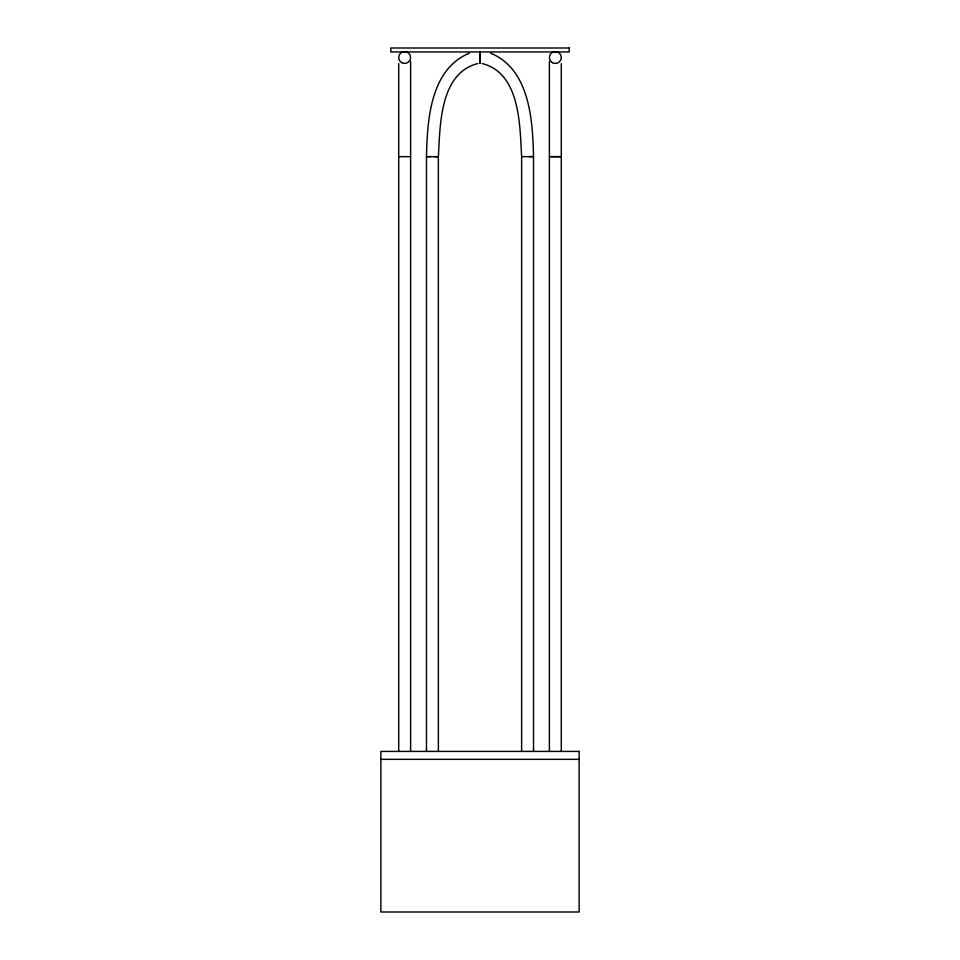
<?xml version="1.0" encoding="UTF-8"?>
<svg xmlns="http://www.w3.org/2000/svg" width="960" height="960" viewBox="0 0 960 960"><rect width="100%" height="100%" fill="white"/><g stroke="black" fill="none" stroke-linecap="round" stroke-linejoin="round"><path stroke-width="1.44" d="M479.7 63.456L480.288 51.78M469.248 53.256C430.152 69.456 427.356 120.192 426.468 156.54L426.468 751.416M477.744 63.588C439.632 73.224 440.16 125.652 438.372 156.648L426.468 156.648L430.884 156.648M529.116 156.648L533.532 156.54C532.644 120.192 529.848 69.456 490.752 53.256M398.712 156.648L410.616 156.648M482.256 63.588C520.368 73.224 519.84 125.652 521.628 156.648L533.532 156.648L533.532 751.416M549.384 156.648L561.288 156.648M380.868 759.348L579.132 759.348M433.956 156.648L438.36 156.756L438.372 751.416M479.712 51.78L480.3 63.456M561.288 63.636L561.288 751.416M560.484 156.648L550.188 156.648M549.384 61.428L549.384 751.416M521.628 156.648L521.628 751.416M410.616 61.428L410.616 751.416M398.712 63.636L398.712 751.416M569.256 48L390.816 48L390.816 51.96L569.256 51.96L569.256 48M579.132 751.416L380.868 751.416L380.868 912L579.132 912L579.132 751.416M552.36 62.664A5.952 5.94 0 0 0 561.288 57.516A5.952 5.94 0 0 0 552.36 52.368A5.952 5.94 0 0 0 552.36 62.664M401.688 62.664A5.952 5.94 0 0 0 410.604 57.516A5.952 5.94 0 0 0 401.688 52.368A5.952 5.94 0 0 0 401.688 62.664"/></g></svg>
